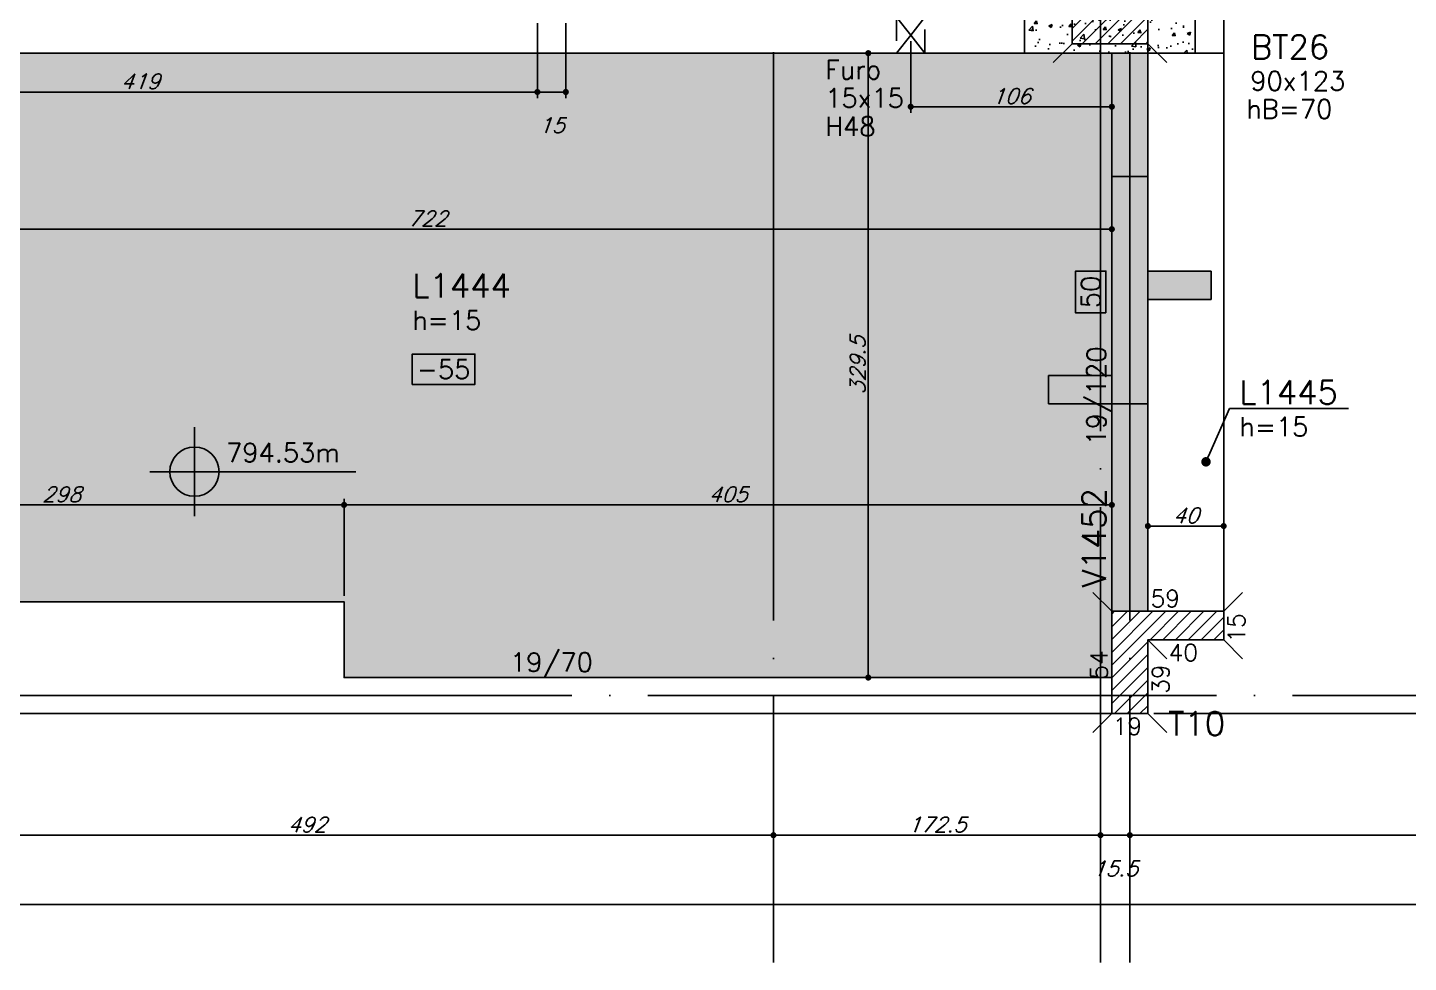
# Model space of a CAD drawing. Header units: millimetres. Extents: x -2290 to 5505, y -2157 to 2343.
# Drawn here: x 1664 to 2392, y -1026 to -533 of the extents above; entities that cross this region are included whole.
import ezdxf
from ezdxf import colors
from ezdxf.entities.mleader import LeaderData, LeaderLine
from ezdxf.enums import TextEntityAlignment as Align
from ezdxf.math import Vec2, Vec3

# ---------------------------------------------------------------- set-up
doc = ezdxf.new("R2010")
doc.units = ezdxf.units.MM
doc.header["$LTSCALE"] = 50
doc.linetypes.add('EIXO', pattern=[6.8, 6, -0.4, 0, -0.4])
doc.linetypes.add('HIDDEN', pattern=[0.375, 0.25, -0.125])
for name, color, linetype in [('242', 3, 'Continuous'), ('F-AUX-RED', 1, 'Continuous'), ('F-BLOCOS', 3, 'Continuous'), ('F-BLOCOS-DIM', 2, 'Continuous'), ('F-BLOCOS-NOME', 3, 'Continuous'), ('F-CORTE', 4, 'Continuous'), ('F-COTAS', 106, 'Continuous'), ('F-COTAS-FUROS', 50, 'Continuous'), ('F-COTAS-FUROS VIGA', 50, 'Continuous'), ('F-DESNIVEL-1', 254, 'Continuous'), ('F-EIXO', 12, 'EIXO'), ('F-FURO-PAREDE', 2, 'HIDDEN'), ('F-FURO-PAREDE-TEXTOS', 2, 'Continuous'), ('F-LAJES', 3, 'Continuous'), ('F-LAJES-DIM', 2, 'Continuous'), ('F-LAJES-NOME', 4, 'Continuous'), ('F-LAJES-R', 254, 'Continuous'), ('F-NÍVEL-PLANTA', 2, 'Continuous'), ('F-PILARES-DIM', 172, 'Continuous'), ('F-PILARES-HACH', 174, 'Continuous'), ('F-PILARES-N', 170, 'Continuous'), ('F-PILARES-NASCE', 4, 'Continuous'), ('F-PILARES-NOME', 170, 'Continuous'), ('F-SOLIDO-CORTE', 71, 'Continuous'), ('F-TEXTO', 6, 'Continuous'), ('F-VIGAS', 3, 'Continuous'), ('F-VIGAS-DIM', 2, 'Continuous'), ('F-VIGAS-NOME', 4, 'Continuous')]:
    doc.layers.add(name, color=color, linetype=linetype)
doc.layers.add('F-DESNIVEL-5', color=7, linetype='Continuous', true_color=0xadd6ff)
doc.styles.add('CP-TEXT-INCL', font='simplex.shx', dxfattribs={"oblique": 20})
doc.styles.add('MCP', font='simplex.shx')
doc.styles.add('ROMANS', font='simplex.shx')
doc.styles.get("Standard").update_dxf_attribs({"font": 'simplex.shx'})
doc.dimstyles.new('CP-COTAS-50', dxfattribs={"dimscale": 0.64, "dimtxt": 12.5, "dimasz": 5, "dimexe": 5, "dimexo": 5, "dimgap": 2.5, "dimtad": 1, "dimdec": 1, "dimdsep": 46, "dimtxsty": 'CP-TEXT-INCL', "dimblk1": 'DOT', "dimblk2": 'DOT', "dimsah": 1, "dimcen": 9, "dimclrd": 256, "dimclre": 256, "dimclrt": 256, "dimadec": 0, "dimazin": 0, "dimtfac": 1, "dimtdec": 1, "dimtmove": 2, "dimatfit": 3, "dimldrblk": 'DOT', "dimfxl": 0, "dimtolj": 1, "dimarcsym": 0})

# ---------------------------------------------------------------- blocks, each defined once
blk = doc.blocks.new('*U104')
at = {"layer": 'F-LAJES-DIM', "color": 1}
blk.add_lwpolyline([(0, 0), (33, 0), (33, 16), (0, 16)], close=True, dxfattribs=at)
at = {"layer": 'F-LAJES-DIM', "style": 'MCP'}
blk.add_attdef('DIM', text='', height=10, dxfattribs=at).set_placement((16.5, 8), align=Align.MIDDLE_CENTER)
blk = doc.blocks.new('*U84')
at = {"layer": 'F-VIGAS-DIM', "color": 1}
blk.add_lwpolyline([(0, 0), (22, 0), (22, 16), (0, 16)], close=True, dxfattribs=at)
at = {"layer": 'F-VIGAS-DIM', "style": 'MCP'}
blk.add_attdef('DIM', text='', height=10, dxfattribs=at).set_placement((11, 8), align=Align.MIDDLE_CENTER)
blk = doc.blocks.new('Nível - Planta')
at = {"layer": 'F-NÍVEL-PLANTA'}
h = blk.add_hatch(color=71, dxfattribs=at)
h.paths.add_polyline_path([(0, 0), (0, 0.26, 0.414214), (-0.26, 0)])
h.paths.add_polyline_path([(0.26, 0), (0, 0), (0, -0.26, 0.414214)])
for p, q in [((0, -0.469), (0, 0.469)), ((-0.469, 0), (1.704, 0))]:
    blk.add_line(p, q, dxfattribs=at)
blk.add_circle((0, 0), 0.26, dxfattribs=at)
at = {"layer": 'F-TEXTO', "color": 3, "style": 'MCP'}
blk.add_attdef('NÍVEL', (0.333, 0.102), '', height=0.2, dxfattribs=at)
blk = doc.blocks.new('*U35')
at = {"layer": 'F-EIXO'}
blk.add_line((0, 0), (0, -2861.07), dxfattribs=at)
at = {"layer": 'F-TEXTO', "style": 'ROMANS'}
blk.add_attdef('EIXO', text='', height=17.5, rotation=360, dxfattribs=at).set_placement((0, 28.21), align=Align.MIDDLE_CENTER)
blk = doc.blocks.new('*U24')
at = {"layer": 'F-EIXO'}
blk.add_line((0, 0), (0, -2861.07), dxfattribs=at)
at = {"layer": 'F-TEXTO', "style": 'ROMANS'}
blk.add_attdef('EIXO', text='', height=17.5, rotation=360, dxfattribs=at).set_placement((0, 28.21), align=Align.MIDDLE_CENTER)
blk = doc.blocks.new('*U28')
at = {"layer": 'F-EIXO'}
blk.add_line((0, 0), (0, -2961.07), dxfattribs=at)
at = {"layer": 'F-TEXTO', "style": 'ROMANS'}
blk.add_attdef('EIXO', text='', height=17.5, rotation=360, dxfattribs=at).set_placement((0, 28.21), align=Align.MIDDLE_CENTER)
blk = doc.blocks.new('*U23')
at = {"layer": 'F-EIXO'}
blk.add_line((0, 0), (5086.4, 0), dxfattribs=at)
at = {"layer": 'F-TEXTO', "style": 'ROMANS'}
blk.add_attdef('EIXO', text='', height=17.5, dxfattribs=at).set_placement((-28.21, 0), align=Align.MIDDLE_CENTER)
blk = doc.blocks.new('_DOT')
at = {"color": 0, "linetype": 'ByBlock'}
blk.add_line((-0.5, 0), (-1, 0), dxfattribs=at)
at = {"color": 0, "linetype": 'ByBlock', "const_width": 0.5}
blk.add_lwpolyline([(-0.25, 0, 1), (0.25, 0, 1)], format="xyb", close=True, dxfattribs=at)
blk = doc.blocks.new('*D166')
at = {"layer": 'DEFPOINTS', "color": 0, "linetype": 'Continuous', "transparency": 16777216}
for p in [(1514, -638.89), (2236, -638.89), (2236, -638.89)]:
    blk.add_point(p, dxfattribs=at)
at = {"layer": 'F-COTAS', "linetype": 'Continuous', "lineweight": -2, "transparency": 16777216}
blk.add_line((1517.2, -638.89), (2232.8, -638.89), dxfattribs=at)
at = {"layer": 'F-COTAS', "linetype": 'Continuous', "lineweight": -2, "transparency": 16777216, "xscale": 3.2, "yscale": 3.2, "zscale": 3.2, "rotation": 180}
blk.add_blockref('_DOT', (1514, -638.89), dxfattribs=at)
at = {"layer": 'F-COTAS', "linetype": 'Continuous', "lineweight": -2, "transparency": 16777216, "xscale": 3.2, "yscale": 3.2, "zscale": 3.2}
blk.add_blockref('_DOT', (2236, -638.89), dxfattribs=at)
at = {"layer": 'F-COTAS', "linetype": 'Continuous', "transparency": 16777216, "insert": (1875, -633.29), "char_height": 8, "attachment_point": 5, "style": 'CP-TEXT-INCL'}
blk.add_mtext('\\A1;722', dxfattribs=at)
blk = doc.blocks.new('*D167')
at = {"layer": 'DEFPOINTS', "color": 0, "linetype": 'Continuous', "transparency": 16777216}
for p in [(2255, -795.53), (2295, -795.53), (2295, -795.53)]:
    blk.add_point(p, dxfattribs=at)
at = {"layer": 'F-COTAS', "linetype": 'Continuous', "lineweight": -2, "transparency": 16777216}
blk.add_line((2258.2, -795.53), (2291.8, -795.53), dxfattribs=at)
at = {"layer": 'F-COTAS', "linetype": 'Continuous', "lineweight": -2, "transparency": 16777216, "xscale": 3.2, "yscale": 3.2, "zscale": 3.2, "rotation": 180}
blk.add_blockref('_DOT', (2255, -795.53), dxfattribs=at)
at = {"layer": 'F-COTAS', "linetype": 'Continuous', "lineweight": -2, "transparency": 16777216, "xscale": 3.2, "yscale": 3.2, "zscale": 3.2}
blk.add_blockref('_DOT', (2295, -795.53), dxfattribs=at)
at = {"layer": 'F-COTAS', "linetype": 'Continuous', "transparency": 16777216, "insert": (2275, -789.93), "char_height": 8, "attachment_point": 5, "style": 'CP-TEXT-INCL'}
blk.add_mtext('\\A1;40', dxfattribs=at)
blk = doc.blocks.new('*D218')
at = {"layer": 'DEFPOINTS', "color": 0, "linetype": 'Continuous', "transparency": 16777216}
for p in [(1831, -784.39), (1533, -835.5), (1831, -835.5)]:
    blk.add_point(p, dxfattribs=at)
at = {"layer": 'F-COTAS', "linetype": 'Continuous', "lineweight": -2, "transparency": 16777216}
for p, q in [((1533, -832.3), (1533, -781.19)), ((1536.2, -784.39), (1827.8, -784.39)), ((1831, -832.3), (1831, -781.19))]:
    blk.add_line(p, q, dxfattribs=at)
at = {"layer": 'F-COTAS', "linetype": 'Continuous', "lineweight": -2, "transparency": 16777216, "xscale": 3.2, "yscale": 3.2, "zscale": 3.2, "rotation": 180}
blk.add_blockref('_DOT', (1533, -784.39), dxfattribs=at)
at = {"layer": 'F-COTAS', "linetype": 'Continuous', "lineweight": -2, "transparency": 16777216, "xscale": 3.2, "yscale": 3.2, "zscale": 3.2}
blk.add_blockref('_DOT', (1831, -784.39), dxfattribs=at)
at = {"layer": 'F-COTAS', "linetype": 'Continuous', "transparency": 16777216, "insert": (1682, -778.79), "char_height": 8, "attachment_point": 5, "style": 'CP-TEXT-INCL'}
blk.add_mtext('\\A1;298', dxfattribs=at)
blk = doc.blocks.new('*D219')
at = {"layer": 'DEFPOINTS', "color": 0, "linetype": 'Continuous', "transparency": 16777216}
for p in [(2236, -784.39), (1831, -835.5), (2236, -835.5)]:
    blk.add_point(p, dxfattribs=at)
at = {"layer": 'F-COTAS', "linetype": 'Continuous', "lineweight": -2, "transparency": 16777216}
for p, q in [((1831, -832.3), (1831, -781.19)), ((1834.2, -784.39), (2232.8, -784.39)), ((2236, -832.3), (2236, -781.19))]:
    blk.add_line(p, q, dxfattribs=at)
at = {"layer": 'F-COTAS', "linetype": 'Continuous', "lineweight": -2, "transparency": 16777216, "xscale": 3.2, "yscale": 3.2, "zscale": 3.2, "rotation": 180}
blk.add_blockref('_DOT', (1831, -784.39), dxfattribs=at)
at = {"layer": 'F-COTAS', "linetype": 'Continuous', "lineweight": -2, "transparency": 16777216, "xscale": 3.2, "yscale": 3.2, "zscale": 3.2}
blk.add_blockref('_DOT', (2236, -784.39), dxfattribs=at)
at = {"layer": 'F-COTAS', "linetype": 'Continuous', "transparency": 16777216, "insert": (2033.5, -778.79), "char_height": 8, "attachment_point": 5, "style": 'CP-TEXT-INCL'}
blk.add_mtext('\\A1;405', dxfattribs=at)
blk = doc.blocks.new('*D243')
at = {"layer": 'DEFPOINTS', "color": 0, "transparency": 16777216}
for p in [(3070, -24), (-1389, -579), (3070, -995.18)]:
    blk.add_point(p, dxfattribs=at)
at = {"layer": 'F-COTAS', "lineweight": -2, "transparency": 16777216}
for p, q in [((3070, -27.2), (3070, -998.38)), ((-1389, -582.2), (-1389, -998.38)), ((-1385.8, -995.18), (3066.8, -995.18))]:
    blk.add_line(p, q, dxfattribs=at)
at = {"layer": 'F-COTAS', "lineweight": -2, "transparency": 16777216, "xscale": 3.2, "yscale": 3.2, "zscale": 3.2, "rotation": 180}
blk.add_blockref('_DOT', (-1389, -995.18), dxfattribs=at)
at = {"layer": 'F-COTAS', "lineweight": -2, "transparency": 16777216, "xscale": 3.2, "yscale": 3.2, "zscale": 3.2}
blk.add_blockref('_DOT', (3070, -995.18), dxfattribs=at)
at = {"layer": 'F-COTAS', "transparency": 16777216, "insert": (840.5, -989.58), "char_height": 8, "attachment_point": 5, "style": 'CP-TEXT-INCL'}
blk.add_mtext('\\A1;4459', dxfattribs=at)
blk = doc.blocks.new('*D245')
at = {"layer": 'DEFPOINTS', "color": 0, "transparency": 16777216}
for p in [(2245.5, -958.67), (2245.5, -958.67), (2825.5, -960.62)]:
    blk.add_point(p, dxfattribs=at)
at = {"layer": 'F-COTAS', "lineweight": -2, "transparency": 16777216}
for p, q in [((2822.3, -958.67), (2248.7, -958.67)), ((2825.5, -957.42), (2825.5, -955.47))]:
    blk.add_line(p, q, dxfattribs=at)
at = {"layer": 'F-COTAS', "lineweight": -2, "transparency": 16777216, "xscale": 3.2, "yscale": 3.2, "zscale": 3.2, "rotation": 180}
blk.add_blockref('_DOT', (2245.5, -958.67), dxfattribs=at)
at = {"layer": 'F-COTAS', "lineweight": -2, "transparency": 16777216, "xscale": 3.2, "yscale": 3.2, "zscale": 3.2}
blk.add_blockref('_DOT', (2825.5, -958.67), dxfattribs=at)
at = {"layer": 'F-COTAS', "transparency": 16777216, "insert": (2535.5, -953.07), "char_height": 8, "attachment_point": 5, "style": 'CP-TEXT-INCL'}
blk.add_mtext('\\A1;580', dxfattribs=at)
blk = doc.blocks.new('*D246')
at = {"layer": 'DEFPOINTS', "color": 0, "transparency": 16777216}
for p in [(2230, -958.67), (2230, -958.67), (2245.5, -958.67)]:
    blk.add_point(p, dxfattribs=at)
at = {"layer": 'F-COTAS', "lineweight": -2, "transparency": 16777216}
blk.add_line((2242.3, -958.67), (2233.2, -958.67), dxfattribs=at)
at = {"layer": 'F-COTAS', "lineweight": -2, "transparency": 16777216, "xscale": 3.2, "yscale": 3.2, "zscale": 3.2, "rotation": 180}
blk.add_blockref('_DOT', (2230, -958.67), dxfattribs=at)
at = {"layer": 'F-COTAS', "lineweight": -2, "transparency": 16777216, "xscale": 3.2, "yscale": 3.2, "zscale": 3.2}
blk.add_blockref('_DOT', (2245.5, -958.67), dxfattribs=at)
at = {"layer": 'F-COTAS', "transparency": 16777216, "insert": (2237.75, -976.27), "char_height": 8, "attachment_point": 5, "style": 'CP-TEXT-INCL'}
blk.add_mtext('\\A1;15.5', dxfattribs=at)
blk = doc.blocks.new('*D247')
at = {"layer": 'DEFPOINTS', "color": 0, "transparency": 16777216}
for p in [(2057.5, -958.67), (2057.5, -958.67), (2230, -958.67)]:
    blk.add_point(p, dxfattribs=at)
at = {"layer": 'F-COTAS', "lineweight": -2, "transparency": 16777216}
blk.add_line((2226.8, -958.67), (2060.7, -958.67), dxfattribs=at)
at = {"layer": 'F-COTAS', "lineweight": -2, "transparency": 16777216, "xscale": 3.2, "yscale": 3.2, "zscale": 3.2, "rotation": 180}
blk.add_blockref('_DOT', (2057.5, -958.67), dxfattribs=at)
at = {"layer": 'F-COTAS', "lineweight": -2, "transparency": 16777216, "xscale": 3.2, "yscale": 3.2, "zscale": 3.2}
blk.add_blockref('_DOT', (2230, -958.67), dxfattribs=at)
at = {"layer": 'F-COTAS', "transparency": 16777216, "insert": (2143.75, -953.07), "char_height": 8, "attachment_point": 5, "style": 'CP-TEXT-INCL'}
blk.add_mtext('\\A1;172.5', dxfattribs=at)
blk = doc.blocks.new('*D248')
at = {"layer": 'DEFPOINTS', "color": 0, "transparency": 16777216}
for p in [(1565.5, -958.67), (1565.5, -958.67), (2057.5, -958.67)]:
    blk.add_point(p, dxfattribs=at)
at = {"layer": 'F-COTAS', "lineweight": -2, "transparency": 16777216}
blk.add_line((2054.3, -958.67), (1568.7, -958.67), dxfattribs=at)
at = {"layer": 'F-COTAS', "lineweight": -2, "transparency": 16777216, "xscale": 3.2, "yscale": 3.2, "zscale": 3.2, "rotation": 180}
blk.add_blockref('_DOT', (1565.5, -958.67), dxfattribs=at)
at = {"layer": 'F-COTAS', "lineweight": -2, "transparency": 16777216, "xscale": 3.2, "yscale": 3.2, "zscale": 3.2}
blk.add_blockref('_DOT', (2057.5, -958.67), dxfattribs=at)
at = {"layer": 'F-COTAS', "transparency": 16777216, "insert": (1811.5, -953.07), "char_height": 8, "attachment_point": 5, "style": 'CP-TEXT-INCL'}
blk.add_mtext('\\A1;492', dxfattribs=at)
blk = doc.blocks.new('*D263')
at = {"layer": 'DEFPOINTS', "color": 0, "transparency": 16777216}
for p in [(2796, 1664.5), (3306.18, 1664.5), (2255, -894.5)]:
    blk.add_point(p, dxfattribs=at)
at = {"layer": 'F-COTAS', "lineweight": -2, "transparency": 16777216}
for p, q in [((2799.2, 1664.5), (3309.38, 1664.5)), ((3306.18, -891.3), (3306.18, 1661.3)), ((2258.2, -894.5), (3309.38, -894.5))]:
    blk.add_line(p, q, dxfattribs=at)
at = {"layer": 'F-COTAS', "lineweight": -2, "transparency": 16777216, "xscale": 3.2, "yscale": 3.2, "zscale": 3.2}
for p, rotation in [((3306.18, 1664.5), 90), ((3306.18, -894.5), 270)]:
    blk.add_blockref('_DOT', p, dxfattribs=dict(at, rotation=rotation))
at = {"layer": 'F-COTAS', "transparency": 16777216, "insert": (3300.58, 385), "char_height": 8, "attachment_point": 5, "rotation": 90, "style": 'CP-TEXT-INCL'}
blk.add_mtext('\\A1;2559', dxfattribs=at)
blk = doc.blocks.new('*D500')
at = {"layer": 'DEFPOINTS', "color": 0, "transparency": 16777216}
for p in [(1514, -527), (1932.98, -527), (1514, -566.5)]:
    blk.add_point(p, dxfattribs=at)
at = {"layer": 'F-COTAS-FUROS', "lineweight": -2, "transparency": 16777216}
for p, q in [((1514, -530.2), (1514, -569.7)), ((1932.98, -530.2), (1932.98, -569.7)), ((1929.78, -566.5), (1517.2, -566.5))]:
    blk.add_line(p, q, dxfattribs=at)
at = {"layer": 'F-COTAS-FUROS', "lineweight": -2, "transparency": 16777216, "xscale": 3.2, "yscale": 3.2, "zscale": 3.2, "rotation": 180}
blk.add_blockref('_DOT', (1514, -566.5), dxfattribs=at)
at = {"layer": 'F-COTAS-FUROS', "lineweight": -2, "transparency": 16777216, "xscale": 3.2, "yscale": 3.2, "zscale": 3.2}
blk.add_blockref('_DOT', (1932.98, -566.5), dxfattribs=at)
at = {"layer": 'F-COTAS-FUROS', "transparency": 16777216, "insert": (1723.49, -560.9), "char_height": 8, "attachment_point": 5, "style": 'CP-TEXT-INCL'}
blk.add_mtext('\\A1;419', dxfattribs=at)
blk = doc.blocks.new('*D501')
at = {"layer": 'DEFPOINTS', "color": 0, "transparency": 16777216}
for p in [(1932.98, -527), (1947.98, -527), (1932.98, -566.5)]:
    blk.add_point(p, dxfattribs=at)
at = {"layer": 'F-COTAS-FUROS', "lineweight": -2, "transparency": 16777216}
for p, q in [((1932.98, -530.2), (1932.98, -569.7)), ((1947.98, -530.2), (1947.98, -569.7)), ((1944.78, -566.5), (1936.18, -566.5))]:
    blk.add_line(p, q, dxfattribs=at)
at = {"layer": 'F-COTAS-FUROS', "lineweight": -2, "transparency": 16777216, "xscale": 3.2, "yscale": 3.2, "zscale": 3.2, "rotation": 180}
blk.add_blockref('_DOT', (1932.98, -566.5), dxfattribs=at)
at = {"layer": 'F-COTAS-FUROS', "lineweight": -2, "transparency": 16777216, "xscale": 3.2, "yscale": 3.2, "zscale": 3.2}
blk.add_blockref('_DOT', (1947.98, -566.5), dxfattribs=at)
at = {"layer": 'F-COTAS-FUROS', "transparency": 16777216, "insert": (1940.48, -584.1), "char_height": 8, "attachment_point": 5, "style": 'CP-TEXT-INCL'}
blk.add_mtext('\\A1;15', dxfattribs=at)
blk = doc.blocks.new('*D592')
at = {"layer": 'DEFPOINTS', "color": 0, "transparency": 16777216}
for p in [(2092.29, -546), (2107.53, -546), (2092.29, -875.5)]:
    blk.add_point(p, dxfattribs=at)
at = {"layer": 'F-COTAS', "lineweight": -2, "transparency": 16777216}
for p, q in [((2095.49, -546), (2110.73, -546)), ((2107.53, -872.3), (2107.53, -549.2)), ((2095.49, -875.5), (2110.73, -875.5))]:
    blk.add_line(p, q, dxfattribs=at)
at = {"layer": 'F-COTAS', "lineweight": -2, "transparency": 16777216, "xscale": 3.2, "yscale": 3.2, "zscale": 3.2}
for p, rotation in [((2107.53, -546), 90), ((2107.53, -875.5), 270)]:
    blk.add_blockref('_DOT', p, dxfattribs=dict(at, rotation=rotation))
at = {"layer": 'F-COTAS', "transparency": 16777216, "insert": (2101.93, -710.75), "char_height": 8, "attachment_point": 5, "rotation": 90, "style": 'CP-TEXT-INCL'}
blk.add_mtext('\\A1;329.5', dxfattribs=at)
blk = doc.blocks.new('*D636')
at = {"layer": 'DEFPOINTS', "color": 0, "transparency": 16777216}
for p in [(2129.89, -536.5), (2236, -562.47), (2236, -574.27)]:
    blk.add_point(p, dxfattribs=at)
at = {"layer": 'F-COTAS-FUROS VIGA', "lineweight": -2, "transparency": 16777216}
for p, q in [((2129.89, -539.7), (2129.89, -577.47)), ((2236, -565.67), (2236, -577.47)), ((2133.09, -574.27), (2232.8, -574.27))]:
    blk.add_line(p, q, dxfattribs=at)
at = {"layer": 'F-COTAS-FUROS VIGA', "lineweight": -2, "transparency": 16777216, "xscale": 3.2, "yscale": 3.2, "zscale": 3.2, "rotation": 180}
blk.add_blockref('_DOT', (2129.89, -574.27), dxfattribs=at)
at = {"layer": 'F-COTAS-FUROS VIGA', "lineweight": -2, "transparency": 16777216, "xscale": 3.2, "yscale": 3.2, "zscale": 3.2}
blk.add_blockref('_DOT', (2236, -574.27), dxfattribs=at)
at = {"layer": 'F-COTAS-FUROS VIGA', "transparency": 16777216, "insert": (2182.95, -568.67), "char_height": 8, "attachment_point": 5, "style": 'CP-TEXT-INCL'}
blk.add_mtext('\\A1;106', dxfattribs=at)

msp = doc.modelspace()

# ---------------------------------------------------------------- hatches: boundary and pattern name
at = {"layer": 'F-AUX-RED'}
h = msp.add_hatch(dxfattribs=at)
h.set_pattern_fill('AR-CONC', color=256, scale=0.1)
h.paths.add_polyline_path([(2280, -423), (2190, -423), (2190, -484.5), (2190, -546), (2280, -546)])
at = {"layer": 'F-PILARES-HACH', "linetype": 'Continuous'}
h = msp.add_hatch(dxfattribs=at)
h.set_pattern_fill('ANSI31', color=256, scale=1.5, style=0)
h.paths.add_polyline_path([(2215, -541), (2255, -541), (2255, -452), (2215, -452)], flags=16)
h = msp.add_hatch(dxfattribs=at)
h.set_pattern_fill('ANSI31', color=256, scale=1.5, style=0)
h.paths.add_polyline_path([(2236, -840.53), (2236, -894.5), (2255, -894.5), (2255, -855.53), (2295, -855.53), (2295, -840.53)], flags=16)
at = {"layer": 'F-SOLIDO-CORTE', "linetype": 'Continuous'}
msp.add_hatch(color=256, dxfattribs=at).paths.add_polyline_path([(2236, -611.03), (2236, -716.03), (2202.65, -716.03), (2202.65, -731.03), (2255, -731.03), (2255, -676.03), (2288.35, -676.03), (2288.35, -661.03), (2255, -661.03), (2255, -611.03)], flags=16)

# ---------------------------------------------------------------- linework, layer by layer
at = {"layer": '242', "linetype": 'Continuous'}
for p, q in [((2245.5, -848.03), (2245.5, -848.03)), ((2256.389, -860.323), (2256.389, -860.323))]:
    msp.add_line(p, q, dxfattribs=at)
at = {"layer": 'F-BLOCOS', "linetype": 'Continuous'}
msp.add_lwpolyline([(2190, -484.5), (2190, -546), (2280, -546), (2280, -423), (2190, -423), (2190, -484.5)], dxfattribs=at)
at = {"layer": 'F-CORTE', "linetype": 'Continuous'}
for p, q in [((2255, -611.03), (2236, -611.03)), ((2236, -611.03), (2236, -716.03)), ((2255, -661.03), (2255, -611.03)), ((2288.35, -661.03), (2255, -661.03)), ((2255, -731.03), (2255, -676.03)), ((2255, -676.03), (2288.35, -676.03)), ((2236, -716.03), (2202.65, -716.03)), ((2202.65, -731.03), (2255, -731.03))]:
    msp.add_line(p, q, dxfattribs=at)
at = {"layer": 'F-DESNIVEL-1', "linetype": 'Continuous'}
for points in [[(2255, -840.53), (2255, -546), (2236, -546)], [(2255, -840.53), (2236, -546), (2236, -840.53)], [(2255, -840.53), (2236, -840.53), (2255, -840.53)]]:
    msp.add_solid(points, dxfattribs=at)
at = {"layer": 'F-DESNIVEL-5', "linetype": 'Continuous'}
for points in [[(2236, -546), (1514, -546), (1533, -835.5)], [(2236, -546), (1533, -835.5), (2236, -546)], [(2236, -546), (1533, -835.5), (1831, -835.5)], [(2236, -546), (1831, -835.5), (2236, -546)], [(2236, -546), (1831, -835.5), (1831, -875.5)], [(2236, -546), (1831, -875.5), (2236, -546)], [(2236, -546), (1831, -875.5), (2236, -875.5)], [(2236, -546), (2236, -875.5), (2236, -546)], [(2236, -546), (2236, -875.5), (2236, -840.53)], [(2236, -546), (2236, -840.53), (2236, -546)]]:
    msp.add_solid(points, dxfattribs=at)
at = {"layer": 'F-FURO-PAREDE'}
msp.add_lwpolyline([(2129.895, -536.5), (2122.395, -546), (2137.395, -546), (2129.895, -536.5), (2137.395, -546), (2137.395, -527), (2129.895, -536.5), (2137.395, -527), (2122.395, -527), (2129.895, -536.5), (2122.395, -527), (2122.395, -546), (2129.895, -536.5)], dxfattribs=at)
at = {"layer": 'F-LAJES', "linetype": 'Continuous'}
for p, q in [((2295, -24), (2295, -546)), ((2255, -546), (2295, -546)), ((2295, -546), (2295, -840.53))]:
    msp.add_line(p, q, dxfattribs=at)
at = {"layer": 'F-LAJES-R', "linetype": 'Continuous'}
msp.add_lwpolyline([(1533, -835.5), (1831, -835.5), (1831, -875.5), (2236, -875.5), (2236, -840.53), (2236, -546), (1514, -546), (1514, -835.5), (1533, -835.5)], dxfattribs=at)
at = {"layer": 'F-PILARES-N', "linetype": 'Continuous'}
for points in [[(2215, -541), (2255, -541), (2255, -452), (2215, -452), (2215, -541)], [(2236, -840.53), (2236, -894.5), (2255, -894.5), (2255, -855.53), (2295, -855.53), (2295, -840.53), (2236, -840.53)]]:
    msp.add_lwpolyline(points, dxfattribs=at)
at = {"layer": 'F-PILARES-NASCE', "linetype": 'Continuous'}
for p, q in [((2215, -541), (2205, -551)), ((2255, -541), (2265, -551)), ((2236, -840.53), (2226, -830.53)), ((2295, -840.53), (2305, -830.53)), ((2255, -855.53), (2265, -865.53)), ((2295, -855.53), (2305, -865.53)), ((2236, -894.5), (2226, -904.5)), ((2255, -894.5), (2265, -904.5))]:
    msp.add_line(p, q, dxfattribs=at)
at = {"layer": 'F-SOLIDO-CORTE'}
for p, q in [((2236, -611.03), (2236, -716.03)), ((2255, -611.03), (2236, -611.03)), ((2255, -661.03), (2255, -611.03)), ((2288.35, -661.03), (2255, -661.03)), ((2288.35, -676.03), (2288.35, -661.03)), ((2255, -731.03), (2255, -676.03)), ((2255, -676.03), (2288.35, -676.03)), ((2236, -716.03), (2202.65, -716.03)), ((2202.65, -716.03), (2202.65, -731.03)), ((2202.65, -731.03), (2255, -731.03))]:
    msp.add_line(p, q, dxfattribs=at)
at = {"layer": 'F-VIGAS'}
for points in [[(1514, -546), (2236, -546)], [(2236, -546), (2236, -840.53)], [(2255, -840.53), (2255, -541)], [(1831, -835.5), (1533, -835.5)], [(1831, -875.5), (1831, -835.5)], [(2236, -875.5), (1831, -875.5)], [(1533, -894.5), (1831, -894.5)], [(1831, -894.5), (2236, -894.5)]]:
    msp.add_lwpolyline(points, dxfattribs=at)

# ---------------------------------------------------------------- block references
at = {"layer": 'F-EIXO', "linetype": 'Continuous'}
for name, p in [('*U28', (2230, 1935.283)), ('*U35', (2057.5, 1835.283)), ('*U24', (2245.5, 1835.283)), ('*U23', (-1749.828, -885))]:
    msp.add_blockref(name, p, dxfattribs=at)
at = {"layer": 'F-LAJES-DIM', "linetype": 'Continuous'}
msp.add_blockref('*U104', (1866.996, -720.814), dxfattribs=at).add_auto_attribs({'DIM': '-55'})
at = {"layer": 'F-NÍVEL-PLANTA', "linetype": 'Continuous', "xscale": 50, "yscale": 50, "zscale": 50}
msp.add_blockref('Nível - Planta', (1752.077, -766.849), dxfattribs=at).add_auto_attribs({'NÍVEL': '794.53m'})
at = {"layer": 'F-VIGAS-DIM', "linetype": 'Continuous', "rotation": 90}
msp.add_blockref('*U84', (2232.875, -683.03), dxfattribs=at).add_auto_attribs({'DIM': '50'})

# ---------------------------------------------------------------- texts
at = {"layer": 'F-BLOCOS-DIM', "linetype": 'Continuous', "style": 'MCP'}
msp.add_text('90x123', height=10, dxfattribs=at).set_placement((2309.038, -555.642), align=Align.TOP_LEFT)
msp.add_text(' hB=70', height=10, dxfattribs=at).set_placement((2300.043, -580.456))
at = {"layer": 'F-BLOCOS-NOME', "linetype": 'Continuous', "style": 'MCP'}
msp.add_text('BT26', height=12.5, dxfattribs=at).set_placement((2309.389, -548.936))
at = {"layer": 'F-FURO-PAREDE-TEXTOS', "linetype": 'Continuous', "style": 'MCP'}
for s, p in [('Furo', (2084.788, -559.666)), ('15x15', (2084.788, -574.666)), ('H48', (2084.788, -589.666))]:
    msp.add_text(s, height=10, dxfattribs=at).set_placement(p)
at = {"layer": 'F-LAJES-DIM', "linetype": 'Continuous', "style": 'MCP'}
for p in [(1866.996, -691.914), (2303.269, -748.152)]:
    msp.add_text('h=15', height=10, dxfattribs=at).set_placement(p)
at = {"layer": 'F-LAJES-NOME', "linetype": 'Continuous', "style": 'MCP'}
for s, p in [('L1444', (1866.996, -674.914)), ('L1445', (2303.269, -731.152))]:
    msp.add_text(s, height=12.5, dxfattribs=at).set_placement(p)
at = {"layer": 'F-PILARES-DIM', "linetype": 'Continuous', "style": 'MCP'}
for s, p in [('59', (2256.5, -838.28)), ('40', (2266, -866.78)), ('19', (2236.5, -905.75))]:
    msp.add_text(s, height=9, dxfattribs=at).set_placement(p)
for s, p in [('15', (2306.25, -857.03)), ('54', (2233.75, -876.515)), ('39', (2266.25, -884.015))]:
    msp.add_text(s, height=9, rotation=90, dxfattribs=at).set_placement(p)
at = {"layer": 'F-PILARES-NOME', "linetype": 'Continuous', "style": 'MCP'}
msp.add_text('T10', height=12.5, dxfattribs=at).set_placement((2265.745, -906.004))
at = {"layer": 'F-VIGAS-DIM', "linetype": 'Continuous', "style": 'MCP'}
msp.add_text('19/120', height=10, rotation=90, dxfattribs=at).set_placement((2232.875, -753.03))
msp.add_text('19/70', height=10, dxfattribs=at).set_placement((1918.5, -872.375))
at = {"layer": 'F-VIGAS-NOME', "linetype": 'Continuous', "style": 'MCP'}
msp.add_text('V1452', height=12.5, rotation=90, dxfattribs=at).set_placement((2232.875, -828.03))

# ---------------------------------------------------------------- dimensions: what is measured, and where the dimension line sits
at = {"layer": 'F-COTAS'}
for base, p1, p2, picture, middle in [((3306.182, 1664.5), (2255, -894.5), (2796, 1664.5), '*D263', (3300.582, 385)), ((2107.527, -546), (2092.289, -875.5), (2092.289, -546), '*D592', (2101.927, -710.75))]:
    dim = msp.add_linear_dim(base=base, p1=p1, p2=p2, angle=90, dimstyle='CP-COTAS-50', override={"dimfxl": 7.5}, dxfattribs=at)
    dim.commit()
    dim.dimension.update_dxf_attribs({"geometry": picture, "text_midpoint": middle})
for base, p1, p2, picture, middle in [((3070, -995.178), (-1389, -579), (3070, -24), '*D243', (840.5, -989.578)), ((1565.5, -958.673), (2057.5, -958.673), (1565.5, -958.673), '*D248', (1811.5, -953.073)), ((2057.5, -958.673), (2230, -958.673), (2057.5, -958.673), '*D247', (2143.75, -953.073)), ((2245.5, -958.673), (2825.5, -960.615), (2245.5, -958.673), '*D245', (2535.5, -953.073)), ((2230, -958.673), (2245.5, -958.673), (2230, -958.673), '*D246', (2237.75, -976.273))]:
    dim = msp.add_linear_dim(base=base, p1=p1, p2=p2, dimstyle='CP-COTAS-50', override={"dimfxl": 7.5}, dxfattribs=at)
    dim.commit()
    dim.dimension.update_dxf_attribs({"geometry": picture, "text_midpoint": middle})
at = {"layer": 'F-COTAS', "linetype": 'Continuous'}
for base, p1, p2, picture, middle in [((2236, -638.891), (1514, -638.891), (2236, -638.891), '*D166', (1875, -633.291)), ((2295, -795.531), (2255, -795.531), (2295, -795.531), '*D167', (2275, -789.931))]:
    dim = msp.add_linear_dim(base=base, p1=p1, p2=p2, angle=180, dimstyle='CP-COTAS-50', dxfattribs=at)
    dim.commit()
    dim.dimension.update_dxf_attribs({"geometry": picture, "text_midpoint": middle})
for base, p1, p2, picture, middle in [((1831, -784.389), (1533, -835.5), (1831, -835.5), '*D218', (1682, -778.789)), ((2236, -784.389), (1831, -835.5), (2236, -835.5), '*D219', (2033.5, -778.789))]:
    dim = msp.add_linear_dim(base=base, p1=p1, p2=p2, dimstyle='CP-COTAS-50', dxfattribs=at)
    dim.commit()
    dim.dimension.update_dxf_attribs({"geometry": picture, "text_midpoint": middle})
at = {"layer": 'F-COTAS-FUROS'}
for base, p1, p2, picture, middle in [((1514, -566.499), (1932.977, -527), (1514, -527), '*D500', (1723.488, -560.899)), ((1932.977, -566.499), (1947.977, -527), (1932.977, -527), '*D501', (1940.477, -584.099))]:
    dim = msp.add_linear_dim(base=base, p1=p1, p2=p2, dimstyle='CP-COTAS-50', override={"dimfxl": 7.5}, dxfattribs=at)
    dim.commit()
    dim.dimension.update_dxf_attribs({"geometry": picture, "text_midpoint": middle})
at = {"layer": 'F-COTAS-FUROS VIGA'}
dim = msp.add_linear_dim(base=(2236, -574.275), p1=(2129.895, -536.5), p2=(2236, -562.473), dimstyle='CP-COTAS-50', override={"dimdec": 0, "dimfxl": 7.5}, dxfattribs=at)
dim.commit()
dim.dimension.update_dxf_attribs({"geometry": '*D636', "text_midpoint": (2182.947, -568.675)})

# ---------------------------------------------------------------- leaders
at = {"layer": 'F-AUX-RED', "linetype": 'Continuous'}
ml = msp.add_multileader_mtext('Standard', dxfattribs=at)
ml.set_content('', color=256)
ml.set_leader_properties()
ml.set_arrow_properties(name='DOT')
ml.build(insert=Vec2(0, 0))
ml.multileader.update_dxf_attribs({"text_right_attachment_type": 6, "dogleg_length": 0.36, "arrow_head_size": 5})
ctx = ml.context
ctx.base_point, ctx.char_height, ctx.arrow_head_size, ctx.landing_gap_size, ctx.plane_origin = Vec3(2360.898, -733.566), 0.18, 5, 0.09, Vec3(2285.646, -761.651)
ctx.right_attachment = 6
notes = []
notes.append((ctx, [(0, (1, 1, 0), (2297.993, -733.566), (1, 0), 62.906, [(0, [(2285.646, -761.651)], 0, [])])]))
ctx.mtext.insert, ctx.mtext.flow_direction = Vec3(2360.988, -733.476), 5
for ctx, leaders in notes:
    for number, flags, end, landing, length, lines in leaders:
        leader = LeaderData()
        leader.index, (leader.has_last_leader_line, leader.has_dogleg_vector, leader.attachment_direction) = number, flags
        leader.last_leader_point, leader.dogleg_vector, leader.dogleg_length = Vec3(end), Vec3(landing), length
        for number, points, colour, breaks in lines:
            line = LeaderLine()
            line.index, line.vertices, line.color, line.breaks = number, Vec3.list(points), colors.encode_raw_color(colour), breaks
            leader.lines.append(line)
        ctx.leaders.append(leader)

doc.saveas('drawing.dxf')
